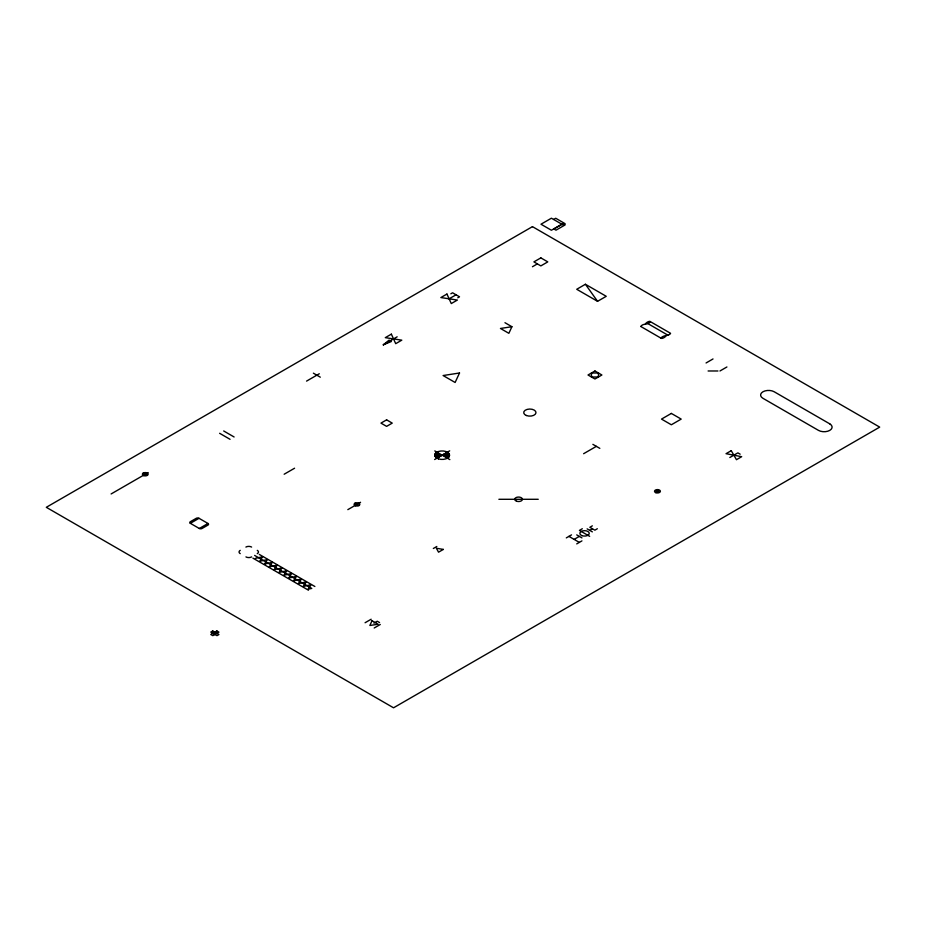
<?xml version="1.0" encoding="UTF-8"?>
<svg xmlns="http://www.w3.org/2000/svg" width="926" height="926" viewBox="0 0 926 926"><rect width="100%" height="100%" fill="white"/><g stroke="black" fill="none" stroke-linecap="round" stroke-linejoin="round"><path stroke-width="1.39" d="M511.904 326.716L508.86 333.314L500.468 328.464L511.904 326.716L504.959 322.699M383.271 344.842L389.059 340.155L391.374 341.497L383.271 344.842L397.161 336.821M553.609 219.45L555.693 218.247L565.138 223.698L563.054 224.902L551.41 218.2L540.992 224.219L551.41 230.238L561.827 224.219M450.846 293.797L452.582 292.79L459.527 296.806L457.791 297.802M111.12 493.952L148.16 472.561M306.564 381.107L319.296 373.757M449.11 298.809L456.055 294.804M532.45 266.734L537.369 263.887M585.406 284.27L576.724 289.282L597.559 301.32L606.241 296.308L585.406 284.27L597.559 301.32M190.351 523.317L199.032 518.305L207.968 523.468A1.968 1.134 0 0 1 207.968 525.077L202.065 528.48A1.968 1.134 0 0 1 199.287 528.48L190.351 523.317A1.968 1.134 0 0 1 190.351 521.708L196.254 518.305A1.968 1.134 0 0 1 199.032 518.305M284.166 474.228L294.584 468.22M199.287 528.48L207.968 523.468M347.829 509.647L360.561 502.297M434.641 459.527L449.689 450.846M706.075 362.969L713.02 358.952M719.965 370.979L726.91 366.974M583.623 453.705L596.356 446.355M433.345 548.493L436.817 546.49M365.087 622.735L371.164 619.228M373.907 623.152L377.241 621.23L379.556 622.573M374.197 628.002L380.273 624.494M566.307 537.89L571.516 534.881M582.315 528.734L579.41 530.413L589.665 536.339M592.351 525.852L589.85 527.299L594.851 530.181L597.339 528.734M574.12 539.395L579.329 536.385M589.746 530.366L592.455 528.804M576.724 543.898L581.933 540.888M729.838 457.502L737.872 452.872L740.152 454.18M255.402 558.355L262.648 556.746L259.604 561.318L267.464 559.57L264.454 564.096L272.313 562.348L269.304 566.874L277.163 565.126L274.119 569.698L281.99 567.951L278.969 572.476L286.84 570.729L283.819 575.254L291.69 573.507L288.646 578.079L296.505 576.331L293.496 580.857L301.355 579.109L298.346 583.646L306.205 581.898L303.161 586.459L311.032 584.711L308.011 589.249L311.773 588.404L254.65 555.426M708.101 370.979L717.939 370.979M498.882 499.288L538.237 499.288M666.199 335.49A8.149 4.711 0 0 1 664.799 337.099A7.373 4.26 0 0 1 663.155 338.048A4.202 2.431 0 0 1 662.391 338.303A2.107 1.215 0 0 1 661.615 338.407L661.141 338.198A2.107 1.215 0 0 1 661.314 337.677A4.202 2.431 0 0 1 661.754 337.249A7.373 4.26 0 0 1 663.386 336.3A16.691 9.642 0 0 1 666.199 335.49A5.51 3.183 0 0 0 668.479 335.004A7.373 4.26 0 0 0 669.892 334.159A4.202 2.431 0 0 0 670.331 333.719A2.107 1.215 0 0 0 670.517 333.279L649.832 321.334A2.107 1.215 0 0 0 649.057 321.438A4.202 2.431 0 0 0 648.304 321.692A7.373 4.26 0 0 0 646.672 322.63A8.149 4.711 0 0 0 645.248 324.262A5.51 3.183 0 0 0 642.968 324.737A7.373 4.26 0 0 0 641.556 325.582A4.202 2.431 0 0 0 641.116 326.021A2.107 1.215 0 0 0 640.931 326.473M647.772 323.544L667.935 335.189M661.268 338.326L640.966 326.577M592.883 444.353L599.828 448.358M656.534 490.745L658.386 491.81M587.142 528.862L592.351 531.871M313.37 373.166L320.315 377.183M447.165 452.305L448.624 453.138M446.61 452.617L449.33 454.191M446.054 452.941L449.515 454.944M445.499 453.265L449.504 455.569M444.943 453.578L449.353 456.124M444.387 453.902L449.098 456.622M443.832 454.226L448.763 457.074M443.276 454.55L448.369 457.479M442.721 454.863L447.895 457.861M434.78 450.927L449.839 459.609M436.435 452.513L441.609 455.511M435.961 452.895L441.054 455.824M435.567 453.3L440.498 456.148M576.724 534.881L581.933 537.89M435.232 453.752L439.943 456.472M434.977 454.249L439.387 456.796M434.826 454.805L438.831 457.108M434.815 455.43L438.276 457.432M435 456.182L437.72 457.757M435.706 457.236L437.165 458.069M568.911 536.385L579.329 542.393M354.913 503.223L358.964 505.561M223.687 430.96L234.104 436.979M219.636 433.299L230.053 439.318M143.241 473.059L147.292 475.397M259.315 554.419L314.875 586.494M252.902 558.123L308.462 590.198M214.936 632.076L216.985 633.257M212.725 633.361L214.774 634.542M245.899 547.069A4.028 2.327 0 0 1 251.606 547.069M240.228 553.632A4.028 2.327 0 0 1 240.228 550.345M257.289 550.357A4.028 2.327 0 0 1 257.289 553.644M251.594 556.908A3.993 2.303 0 0 1 245.946 556.908M648.038 323.452A16.691 9.642 0 0 1 645.248 324.262M648.061 323.44A7.373 4.26 0 0 0 649.693 322.503A4.202 2.431 0 0 0 650.133 322.063A2.107 1.215 0 0 0 650.318 321.623M372.032 620.733L369.856 625.49L378.109 624.24L372.032 620.733M459.516 372.993L455.117 382.473L443.103 375.539L459.516 372.993M532.45 226.639L46.3 507.309L393.55 707.8L879.7 427.118L532.45 226.639M563.054 223.698L553.933 228.965L556.017 230.169L565.138 224.902L563.054 223.698M446.945 294.051L440.869 297.559L457.363 300.059L451.286 303.566L446.945 294.051M391.374 334.147L385.297 337.654L401.791 340.155L395.715 343.673L391.374 334.147M540.842 257.879L533.897 261.884L540.842 265.901L547.787 261.884L540.842 257.879M386.605 419.848L380.968 423.113L386.605 426.365L392.242 423.113L386.605 419.848M594.955 370.979L588.01 374.995L594.955 379L601.9 374.995L594.955 370.979M212.725 630.953L210.769 632.076L216.985 635.664L218.941 634.542L212.725 630.953M216.892 630.953L210.769 634.484L212.818 635.664L218.941 632.134L216.892 630.953M671.35 413.424L661.511 419.096L671.35 424.779L681.189 419.096L671.35 413.424M443.322 549.419L438.542 552.174L436.377 548.238L443.322 549.419M731.251 450.673L726.042 453.682L741.668 456.692L736.459 459.701L731.251 450.673M598.428 372.993L591.482 372.993L591.482 376.998L598.428 376.998L598.428 372.993M829.789 423.865L774.229 391.779A7.975 4.607 0 0 0 762.931 391.779A7.975 4.607 0 0 0 762.931 398.296L818.491 430.382A7.975 4.607 0 0 0 829.777 430.382A7.975 4.607 0 0 0 829.777 423.865M143.704 475.617A2.859 1.655 0 0 0 148.125 474.32A2.859 1.655 0 0 0 143.97 472.758A2.859 1.655 0 0 0 143.704 475.617M355.376 505.77A2.859 1.655 0 0 0 359.797 504.485A2.859 1.655 0 0 0 355.653 502.911A2.859 1.655 0 0 0 355.376 505.77M581.968 535.645A4.699 2.72 0 0 0 589.237 533.526A4.699 2.72 0 0 0 582.408 530.957A4.699 2.72 0 0 0 581.968 535.645M516.615 501.232A3.889 2.246 0 0 0 522.449 499.288A3.889 2.246 0 0 0 516.615 497.355A3.889 2.246 0 0 0 516.615 501.232M438.484 458.868A7.362 4.248 0 0 0 449.527 455.187A7.362 4.248 0 0 0 438.484 451.506A7.362 4.248 0 0 0 438.484 458.868M656.742 491.903A1.308 0.752 0 0 0 658.756 491.312A1.308 0.752 0 0 0 656.87 490.606A1.308 0.752 0 0 0 656.742 491.903M655.816 492.678A2.928 1.69 0 0 0 660.377 491.393A2.928 1.69 0 0 0 656.175 489.75A2.928 1.69 0 0 0 655.816 492.678M526.408 415.519A6.135 3.542 0 0 0 535.969 412.834A6.135 3.542 0 0 0 527.16 409.396A6.135 3.542 0 0 0 526.408 415.519"/></g></svg>
